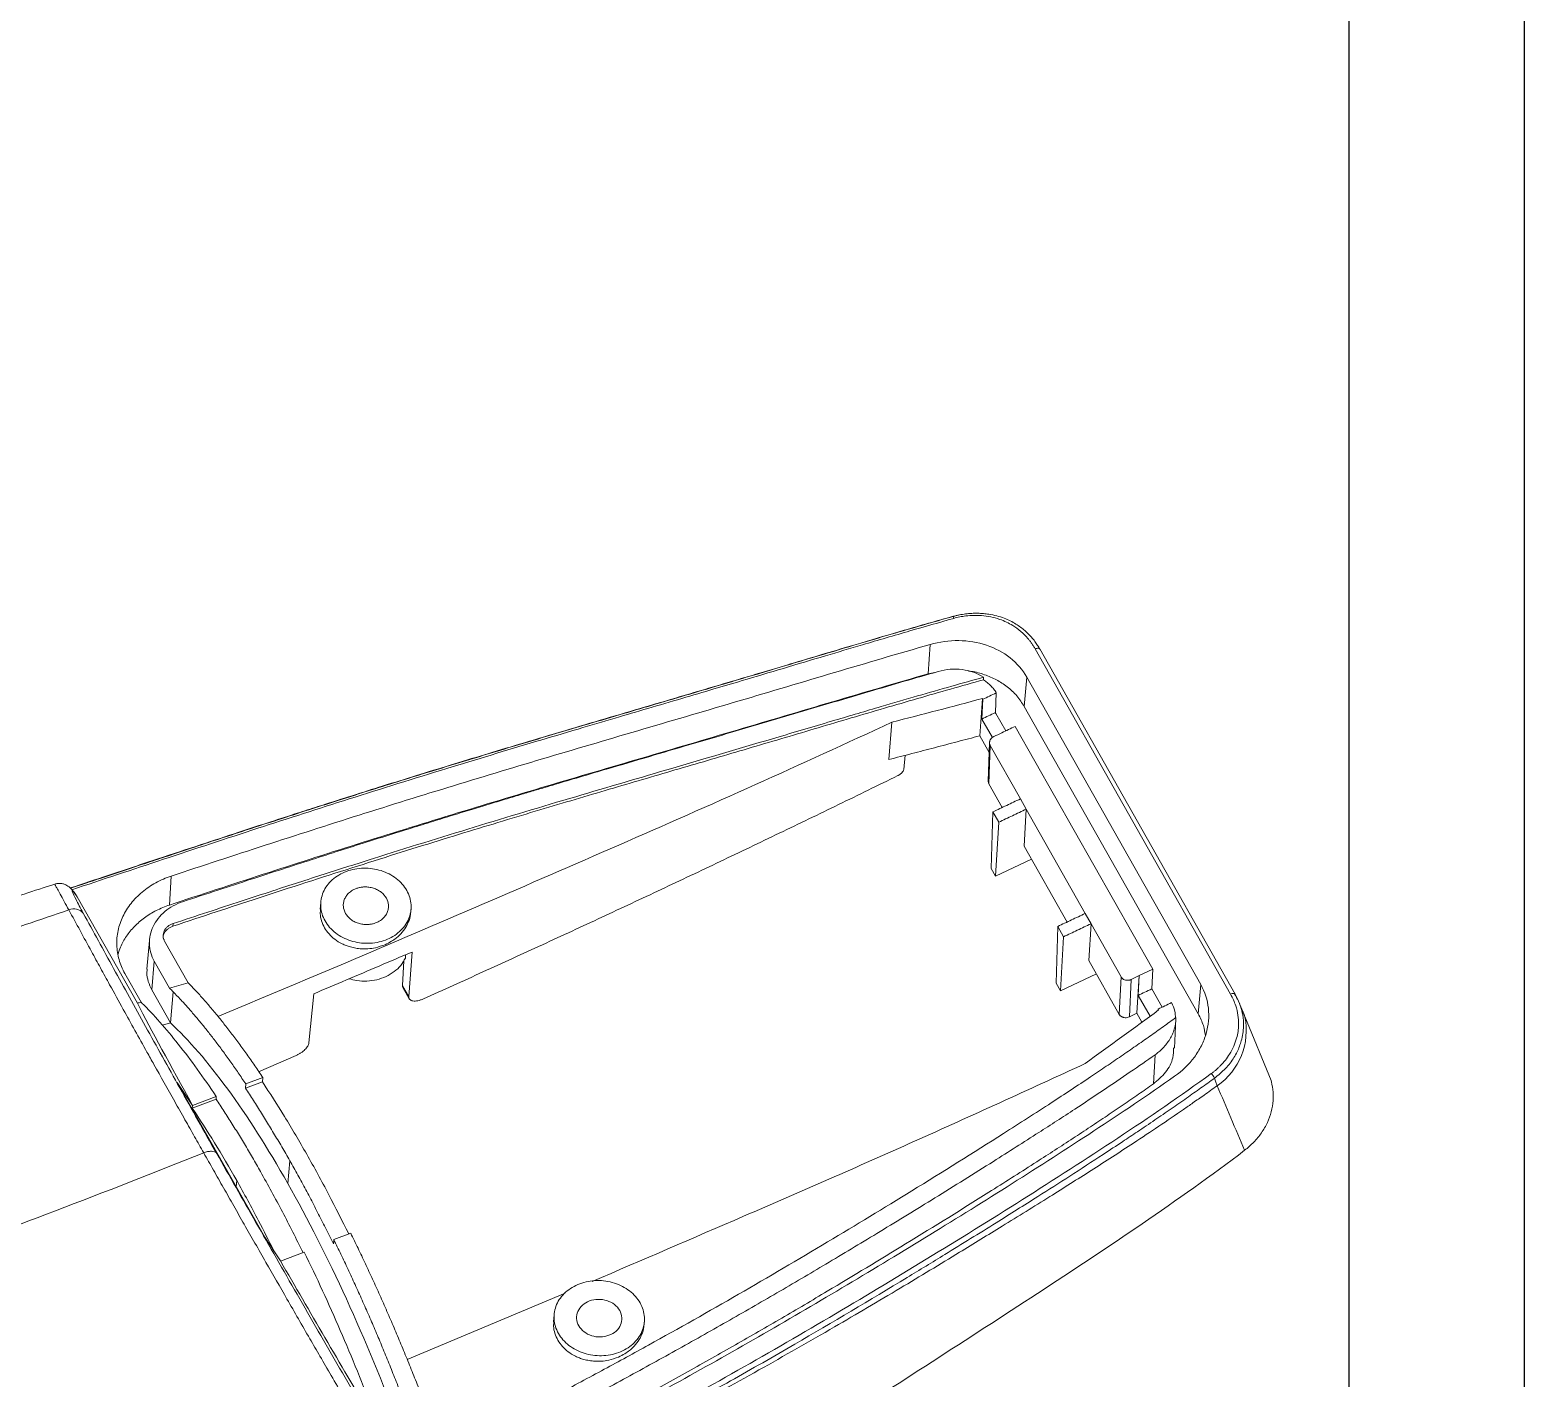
# Model space of a CAD drawing. Header units: inches. Extents: x 1474 to 3696, y 573 to 1061.
# Drawn here: x 2839.1 to 2938.2, y 727.4 to 816.8 of the extents above; entities that cross this region are included whole.
import ezdxf

# ---------------------------------------------------------------- set-up
doc = ezdxf.new("R2010")
doc.units = ezdxf.units.IN

msp = doc.modelspace()

# ---------------------------------------------------------------- linework, layer by layer
for p, q in [((2938.16, 1060.556), (2938.16, 572.957)), ((2926.551, 1048.946), (2926.551, 584.566))]:
    msp.add_line(p, q)
at = {"color": 7, "linetype": 'Continuous', "lineweight": 15}
for p, q in [((2898.676, 774.077), (2898.805, 776.022)), ((2918.705, 752.844), (2905.761, 775.727)), ((2919.006, 752.847), (2906.062, 775.73)), ((2899.101, 774.164), (2898.676, 774.077)), ((2902.334, 773.681), (2902.338, 773.853)), ((2905.04, 771.918), (2905.205, 773.857)), ((2905.205, 773.857), (2916.731, 753.48)), ((2902.088, 769.974), (2902.264, 772.444)), ((2902.296, 772.388), (2902.23, 771.081)), ((2902.264, 772.444), (2902.296, 772.388)), ((2903.185, 772.815), (2903.12, 771.508)), ((2903.156, 771.447), (2903.808, 770.295)), ((2916.567, 751.541), (2905.04, 771.918)), ((2896.269, 770.869), (2896.062, 768.398)), ((2902.23, 771.081), (2902.923, 769.856)), ((2904.441, 770.598), (2913.546, 754.502)), ((2902.712, 768.869), (2902.088, 769.974)), ((2902.736, 769.518), (2902.644, 766.972)), ((2897.047, 767.736), (2897.142, 768.68)), ((2902.692, 766.783), (2902.784, 769.321)), ((2902.784, 769.321), (2904.78, 765.792)), ((2903.576, 765.221), (2902.692, 766.783)), ((2904.78, 765.792), (2905.167, 765.108)), ((2902.854, 761.167), (2902.962, 764.929)), ((2903.349, 764.246), (2902.962, 764.929)), ((2905.024, 762.661), (2905.167, 765.108)), ((2905.167, 765.108), (2909.075, 758.199)), ((2903.349, 764.246), (2903.14, 760.661)), ((2907.871, 757.628), (2905.024, 762.661)), ((2903.14, 760.661), (2905.519, 761.787)), ((2848.516, 760.677), (2848.392, 758.755)), ((2902.854, 761.167), (2903.14, 760.661)), ((2842.229, 759.372), (2842.207, 759.403)), ((2842.271, 759.309), (2842.217, 759.387)), ((2842.271, 759.309), (2846.267, 752.244)), ((2858.418, 758.923), (2858.386, 758.472)), ((2864.391, 758.324), (2864.403, 758.497)), ((2848.629, 757.525), (2848.622, 757.355)), ((2909.075, 758.199), (2909.462, 757.516)), ((2909.462, 757.516), (2909.319, 755.069)), ((2909.462, 757.516), (2911.458, 753.986)), ((2907.149, 753.575), (2907.257, 757.337)), ((2907.257, 757.337), (2907.644, 756.653)), ((2907.644, 756.653), (2907.435, 753.069)), ((2847.068, 756.415), (2846.902, 754.507)), ((2849.636, 753.594), (2848.073, 756.357)), ((2864.467, 755.641), (2864.252, 752.689)), ((2847.226, 753.128), (2847.388, 755.037)), ((2848.406, 753.236), (2847.388, 755.037)), ((2863.833, 753.43), (2863.915, 755.064)), ((2864.042, 755.461), (2864.027, 755.241)), ((2909.319, 755.069), (2911.333, 751.509)), ((2846.514, 752.317), (2845.434, 754.226)), ((2907.149, 753.575), (2907.435, 753.069)), ((2907.435, 753.069), (2909.814, 754.194)), ((2911.333, 751.509), (2911.458, 753.986)), ((2912.126, 753.822), (2912.001, 751.344)), ((2912.655, 754.074), (2912.126, 753.822)), ((2912.655, 754.074), (2912.493, 751.578)), ((2912.655, 754.074), (2912.59, 752.767)), ((2913.546, 754.502), (2912.655, 754.074)), ((2913.546, 754.502), (2913.481, 753.194)), ((2848.461, 750.945), (2847.226, 753.128)), ((2848.461, 750.945), (2848.636, 753.009)), ((2857.634, 749.621), (2857.962, 752.875)), ((2864.252, 752.689), (2863.833, 753.43)), ((2863.865, 753.281), (2864.286, 752.536)), ((2912.59, 752.767), (2913.372, 751.385)), ((2913.481, 753.194), (2914.168, 751.981)), ((2916.731, 753.48), (2916.567, 751.541)), ((2919.01, 752.838), (2919.006, 752.847)), ((2912.001, 751.344), (2912.493, 751.578)), ((2912.493, 751.578), (2912.828, 750.987)), ((2913.904, 751.773), (2913.909, 751.857)), ((2913.941, 751.801), (2913.909, 751.857)), ((2847.936, 750.785), (2848.461, 750.945)), ((2914.983, 749.279), (2915.09, 751.212)), ((2915.082, 751.145), (2915.091, 751.307)), ((2921.393, 747.135), (2919.652, 751.367)), ((2854.303, 747.703), (2856.786, 748.785)), ((2913.709, 748.833), (2913.59, 746.894)), ((2849.924, 745.469), (2848.904, 746.998)), ((2848.904, 746.998), (2854.705, 736.743)), ((2854.556, 747.036), (2853.423, 746.613)), ((2853.423, 746.613), (2853.445, 746.9)), ((2853.445, 746.9), (2854.57, 747.321)), ((2854.57, 747.321), (2854.556, 747.036)), ((2851.485, 745.889), (2849.905, 745.299)), ((2849.92, 745.472), (2851.493, 746.06)), ((2851.493, 746.06), (2851.485, 745.889)), ((2849.905, 745.299), (2849.901, 745.235)), ((2849.905, 745.299), (2849.921, 745.468)), ((2856.234, 740.301), (2856.363, 741.812)), ((2854.705, 736.743), (2855.751, 735.167)), ((2859.279, 736.587), (2860.404, 737.008)), ((2857.326, 735.749), (2855.752, 735.161)), ((2859.279, 736.587), (2859.253, 736.307)), ((2874.607, 733.039), (2864.14, 728.625)), ((2873.88, 731.589), (2873.848, 731.138)), ((2879.853, 730.99), (2879.865, 731.164))]:
    msp.add_line(p, q, dxfattribs=at)
at = {"color": 8, "linetype": 'Continuous', "lineweight": 15}
for p, q in [((2919.366, 752.047), (2919.321, 752.155)), ((2852.822, 740.072), (2852.847, 740.499))]:
    msp.add_line(p, q, dxfattribs=at)
at = {"color": 7, "linetype": 'Continuous', "lineweight": 15, "flags": 128}
for points in [[(2900.322, 777.893), (2900.321, 777.896), (2900.321, 777.893), (2900.323, 777.881)], [(2919.321, 752.155), (2919.609, 751.508), (2919.656, 751.353)]]:
    msp.add_lwpolyline(points, dxfattribs=at)
at = {"color": 8, "linetype": 'Continuous', "lineweight": 15, "flags": 128}
for points in [[(2906.062, 775.73), (2906.051, 775.744), (2906.027, 775.762), (2905.995, 775.773), (2905.956, 775.777), (2905.912, 775.775), (2905.863, 775.765), (2905.812, 775.749), (2905.761, 775.727)], [(2919.006, 752.847), (2918.996, 752.861), (2918.972, 752.879), (2918.94, 752.89), (2918.901, 752.894), (2918.856, 752.892), (2918.807, 752.882), (2918.756, 752.866), (2918.705, 752.844)]]:
    msp.add_lwpolyline(points, dxfattribs=at)
at = {"color": 8, "linetype": 'Continuous', "lineweight": 15}
for centre, radius, start, end in [((2898.25, 777.17), 2.195, 15.42022, 19.24102), ((2915.286, 750.451), 4.462, 304.65348, 11.66723)]:
    msp.add_arc(centre, radius, start, end, dxfattribs=at)
at = {"color": 7, "linetype": 'Continuous', "lineweight": 15}
for centre, radius, start, end in [((2842.055, 757.684), 0.818, 39.81092, 113.76141), ((2916.572, 746.793), 1.168, 24.33319, 42.57806)]:
    msp.add_arc(centre, radius, start, end, dxfattribs=at)
for start_param, end_param in [(0.522814, 0.847969), (1.217361, 1.542515)]:
    msp.add_ellipse((2863.328, 724.55), major_axis=(-19.098, 32.314), ratio=0.031836, start_param=start_param, end_param=end_param, dxfattribs=at)
for points, knots in [([(2900.322, 777.893), (2899.242, 777.585), (2897.2, 777.003), (2894.326, 776.157), (2891.811, 775.409), (2889.655, 774.765), (2887.69, 774.179), (2885.804, 773.619), (2883.868, 773.046), (2880.799, 772.139), (2876.584, 770.9), (2871.512, 769.396), (2866.739, 767.95), (2862.402, 766.605), (2859.119, 765.564), (2856.734, 764.798), (2854.988, 764.233), (2852.868, 763.542), (2850.37, 762.721), (2847.495, 761.771), (2844.603, 760.812), (2842.672, 760.167), (2841.823, 759.884)], [0, 0, 0, 0, 0.054688, 0.103341, 0.145962, 0.182554, 0.213118, 0.246012, 0.278589, 0.311699, 0.402388, 0.493429, 0.570677, 0.646774, 0.716196, 0.73989, 0.769898, 0.806489, 0.84966, 0.899412, 0.955746, 1, 1, 1, 1]), ([(2900.323, 777.881), (2900.392, 777.9), (2900.528, 777.937), (2900.735, 777.982), (2900.941, 778.02), (2901.147, 778.05), (2901.352, 778.072), (2901.554, 778.087), (2901.753, 778.094), (2901.95, 778.094), (2902.143, 778.087), (2902.331, 778.074), (2902.515, 778.054), (2902.986, 777.988), (2903.674, 777.805), (2904.469, 777.414), (2905.064, 776.979), (2905.465, 776.578), (2905.733, 776.243), (2905.917, 775.977), (2906.019, 775.802), (2906.066, 775.721)], [0, 0, 0, 0, 0.0304102, 0.0606413, 0.090653, 0.1204056, 0.1498606, 0.1789811, 0.2077312, 0.2360772, 0.263987, 0.2914305, 0.3183798, 0.3448092, 0.5000746, 0.632789, 0.7479324, 0.8439616, 0.9023955, 0.9543049, 1, 1, 1, 1]), ([(2905.761, 775.727), (2905.725, 775.789), (2905.653, 775.913), (2905.535, 776.09), (2905.413, 776.259), (2905.189, 776.537), (2904.831, 776.899), (2904.214, 777.347), (2903.532, 777.667), (2902.823, 777.862), (2902.245, 777.944), (2901.688, 777.961), (2901.202, 777.925), (2900.76, 777.855), (2900.497, 777.788), (2900.366, 777.754)], [0, 0, 0, 0, 0.037635, 0.074404, 0.110368, 0.145592, 0.257953, 0.368706, 0.524764, 0.620551, 0.716024, 0.796338, 0.876709, 0.938367, 1, 1, 1, 1]), ([(2848.516, 760.677), (2852.649, 762.042), (2856.794, 763.397), (2863.042, 765.372), (2865.129, 766.022), (2869.314, 767.303), (2871.412, 767.934), (2877.713, 769.809), (2881.927, 771.038), (2888.248, 772.909), (2890.355, 773.537), (2894.574, 774.79), (2896.686, 775.414), (2898.805, 776.022)], [0, 0, 0, 0, 0.25, 0.25, 0.375, 0.375, 0.5, 0.5, 0.75, 0.75, 0.875, 0.875, 1, 1, 1, 1]), ([(2898.805, 776.022), (2899.426, 776.2), (2900.055, 776.286), (2901.332, 776.272), (2901.946, 776.171), (2903.114, 775.782), (2903.638, 775.503), (2904.558, 774.775), (2904.927, 774.348), (2905.205, 773.857)], [0, 0, 0, 0, 0.25, 0.25, 0.5, 0.5, 0.75, 0.75, 1, 1, 1, 1]), ([(2899.341, 774.234), (2899.856, 774.381), (2900.4, 774.424), (2901.435, 774.294), (2901.926, 774.12), (2902.338, 773.853)], [0, 0, 0, 0, 0.5, 0.5, 1, 1, 1, 1]), ([(2848.392, 758.755), (2852.524, 760.119), (2856.668, 761.473), (2862.915, 763.447), (2865.002, 764.096), (2869.187, 765.376), (2871.284, 766.007), (2877.585, 767.88), (2881.798, 769.107), (2888.119, 770.974), (2890.226, 771.601), (2894.445, 772.85), (2896.557, 773.471), (2898.676, 774.077)], [0, 0, 0, 0, 0.25, 0.25, 0.375, 0.375, 0.5, 0.5, 0.75, 0.75, 0.875, 0.875, 1, 1, 1, 1]), ([(2848.622, 757.355), (2850.563, 757.997), (2854.662, 759.347), (2860.557, 761.251), (2866.279, 763.045), (2871.493, 764.632), (2876.187, 766.029), (2880.565, 767.315), (2884.831, 768.567), (2889.182, 769.85), (2893.573, 771.155), (2897.971, 772.449), (2900.883, 773.279), (2902.334, 773.681)], [0.0113909, 0.0113909, 0.0113909, 0.0113909, 0.0883735, 0.1788345, 0.2692955, 0.3597565, 0.4502175, 0.5406785, 0.6311395, 0.7216005, 0.8120615, 0.9025224, 0.9929834, 0.9929834, 0.9929834, 0.9929834]), ([(2848.629, 757.525), (2849.398, 757.78), (2850.903, 758.277), (2853.111, 759.002), (2855.679, 759.842), (2858.598, 760.786), (2863.039, 762.203), (2868.589, 763.927), (2875.206, 765.912), (2881.946, 767.89), (2887.676, 769.573), (2892.279, 770.939), (2895.335, 771.844), (2897.914, 772.597), (2900.175, 773.249), (2901.634, 773.656), (2902.338, 773.853)], [0, 0, 0, 0, 0.043617, 0.085284, 0.125002, 0.188806, 0.250003, 0.375003, 0.500003, 0.619321, 0.750004, 0.818336, 0.875005, 0.919537, 0.961201, 1, 1, 1, 1]), ([(2849.267, 758.971), (2850.043, 759.227), (2851.552, 759.725), (2853.756, 760.447), (2855.839, 761.126), (2857.805, 761.761), (2859.658, 762.355), (2861.399, 762.908), (2863.033, 763.423), (2864.561, 763.901), (2865.987, 764.343), (2867.314, 764.752), (2868.547, 765.128), (2869.688, 765.475), (2870.742, 765.794), (2871.711, 766.085), (2872.596, 766.351), (2873.401, 766.591), (2874.979, 767.061), (2877.241, 767.73), (2880.131, 768.579), (2882.768, 769.353), (2885.254, 770.085), (2887.667, 770.798), (2890.053, 771.505), (2892.421, 772.209), (2894.761, 772.902), (2897.064, 773.578), (2898.587, 774.017), (2899.341, 774.234)], [0, 0, 0, 0, 0.047131, 0.091658, 0.133693, 0.173322, 0.210605, 0.245604, 0.278386, 0.309015, 0.337562, 0.364101, 0.388718, 0.411498, 0.432517, 0.45184, 0.469492, 0.485505, 0.499921, 0.563847, 0.62058, 0.672319, 0.721052, 0.76872, 0.816112, 0.863183, 0.909674, 0.955313, 1, 1, 1, 1]), ([(2905.04, 771.918), (2904.884, 772.159), (2904.571, 772.641), (2903.933, 773.23), (2903.208, 773.7), (2902.409, 774.035), (2901.776, 774.221), (2901.408, 774.253), (2901.342, 774.259)], [0, 0, 0, 0, 0.199601, 0.399209, 0.584954, 0.770712, 0.958618, 1, 1, 1, 1]), ([(2903.185, 772.815), (2903.158, 772.857), (2903.105, 772.942), (2903.015, 773.062), (2902.918, 773.179), (2902.779, 773.328), (2902.59, 773.502), (2902.419, 773.621), (2902.334, 773.681)], [0, 0, 0, 0, 0.125242, 0.250214, 0.37525, 0.500684, 0.75101, 1, 1, 1, 1]), ([(2851.604, 751.362), (2854.412, 752.539), (2860.245, 754.984), (2869.099, 758.779), (2878.165, 762.72), (2887.229, 766.708), (2893.255, 769.482), (2896.269, 770.869)], [0, 0, 0, 0, 0.1882942, 0.3911792, 0.5940735, 0.7970002, 1, 1, 1, 1]), ([(2896.062, 768.398), (2896.571, 768.528), (2897.583, 768.788), (2899.096, 769.182), (2900.596, 769.576), (2901.592, 769.841), (2902.088, 769.974)], [0, 0, 0, 0, 0.252835, 0.503772, 0.752823, 1, 1, 1, 1]), ([(2902.784, 769.321), (2902.776, 769.337), (2902.759, 769.37), (2902.743, 769.423), (2902.735, 769.478), (2902.735, 769.537), (2902.745, 769.596), (2902.766, 769.663), (2902.81, 769.745), (2902.891, 769.841), (2902.975, 769.89), (2903.022, 769.917)], [0, 0, 0, 0, 0.078899, 0.159607, 0.242154, 0.326568, 0.412873, 0.501094, 0.626951, 0.793299, 1, 1, 1, 1]), ([(2896.662, 767.335), (2896.678, 767.344), (2896.712, 767.361), (2896.761, 767.391), (2896.815, 767.427), (2896.873, 767.472), (2896.948, 767.543), (2897.023, 767.637), (2897.039, 767.703), (2897.047, 767.736)], [0, 0, 0, 0, 0.083726, 0.166877, 0.250546, 0.375754, 0.500924, 0.749705, 1, 1, 1, 1]), ([(2865.223, 752.536), (2865.88, 752.833), (2867.194, 753.425), (2869.165, 754.32), (2871.135, 755.219), (2873.104, 756.123), (2875.072, 757.032), (2877.041, 757.946), (2879.008, 758.864), (2881.624, 760.092), (2884.89, 761.637), (2888.809, 763.513), (2892.735, 765.411), (2895.352, 766.693), (2896.662, 767.335)], [0, 0, 0, 0, 0.062479, 0.124962, 0.187449, 0.249943, 0.312445, 0.374955, 0.437475, 0.500002, 0.624436, 0.749273, 0.874478, 1, 1, 1, 1]), ([(2902.647, 766.981), (2902.646, 766.967), (2902.64, 766.898), (2902.669, 766.835), (2902.692, 766.783)], [0, 0, 0, 0, 0.1962467, 1, 1, 1, 1]), ([(2902.962, 764.929), (2903.265, 765.073), (2903.872, 765.359), (2904.477, 765.647), (2904.78, 765.792)], [0, 0, 0, 0, 0.499749, 1, 1, 1, 1]), ([(2905.167, 765.108), (2904.864, 764.964), (2904.258, 764.676), (2903.652, 764.389), (2903.349, 764.246)], [0, 0, 0, 0, 0.500251, 1, 1, 1, 1]), ([(2845.434, 754.226), (2845.268, 754.519), (2845.141, 754.822), (2845.008, 755.291), (2844.973, 755.449), (2844.922, 755.771), (2844.906, 755.934), (2844.89, 756.42), (2844.919, 756.742), (2845.022, 757.222), (2845.066, 757.382), (2845.174, 757.696), (2845.237, 757.849), (2845.452, 758.3), (2845.633, 758.589), (2846.065, 759.136), (2846.31, 759.387), (2846.858, 759.845), (2847.164, 760.053), (2847.812, 760.408), (2848.154, 760.557), (2848.516, 760.677)], [0, 0, 0, 0, 0.125, 0.125, 0.1875, 0.1875, 0.25, 0.25, 0.375, 0.375, 0.4375, 0.4375, 0.5, 0.5, 0.625, 0.625, 0.75, 0.75, 0.875, 0.875, 1, 1, 1, 1]), ([(2862.699, 756.431), (2862.345, 756.298), (2861.957, 756.225), (2861.174, 756.209), (2860.778, 756.266), (2860.038, 756.5), (2859.695, 756.678), (2859.112, 757.127), (2858.873, 757.399), (2858.535, 757.996), (2858.437, 758.32), (2858.397, 758.972), (2858.455, 759.3), (2858.717, 759.909), (2858.922, 760.19), (2859.447, 760.662), (2859.768, 760.854), (2860.122, 760.986)], [0, 0, 0, 0, 0.125, 0.125, 0.25, 0.25, 0.375, 0.375, 0.5, 0.5, 0.625, 0.625, 0.75, 0.75, 0.875, 0.875, 1, 1, 1, 1]), ([(2860.122, 760.986), (2860.477, 761.119), (2860.864, 761.192), (2861.648, 761.208), (2862.044, 761.151), (2862.783, 760.917), (2863.127, 760.739), (2863.71, 760.289), (2863.949, 760.018), (2864.286, 759.421), (2864.384, 759.097), (2864.425, 758.445), (2864.367, 758.117), (2864.104, 757.508), (2863.9, 757.227), (2863.374, 756.755), (2863.054, 756.563), (2862.699, 756.431)], [0, 0, 0, 0, 0.125, 0.125, 0.25, 0.25, 0.375, 0.375, 0.5, 0.5, 0.625, 0.625, 0.75, 0.75, 0.875, 0.875, 1, 1, 1, 1]), ([(2840.786, 760.141), (2840.11, 759.921), (2838.204, 759.302), (2835.225, 758.337), (2831.992, 757.298), (2829.2, 756.409), (2826.857, 755.668), (2824.954, 755.068), (2823.399, 754.579), (2821.906, 754.11), (2820.163, 753.561), (2817.96, 752.864), (2815.275, 752.006), (2812.323, 751.054), (2809.149, 750.024), (2805.798, 748.93), (2802.13, 747.724), (2798.15, 746.406), (2793.862, 744.98), (2789.267, 743.449), (2784.623, 741.902), (2781.557, 740.863), (2780.095, 740.367)], [0, 0, 0, 0, 0.032527, 0.091649, 0.143767, 0.188897, 0.227051, 0.257676, 0.281599, 0.302801, 0.330497, 0.366884, 0.410791, 0.462192, 0.511908, 0.567081, 0.627712, 0.693783, 0.765278, 0.842215, 0.924732, 1, 1, 1, 1]), ([(2842.207, 759.403), (2842.144, 759.491), (2842.004, 759.689), (2841.841, 759.874), (2841.688, 760.008), (2841.562, 760.084), (2841.434, 760.135), (2841.331, 760.164), (2841.219, 760.183), (2841.104, 760.191), (2840.99, 760.186), (2840.88, 760.172), (2840.817, 760.148), (2840.786, 760.137)], [0, 0, 0, 0, 0.200302, 0.447881, 0.610977, 0.733658, 0.785249, 0.827326, 0.863552, 0.897453, 0.931498, 0.966684, 1, 1, 1, 1]), ([(2842.684, 758.208), (2842.487, 758.569), (2842.324, 758.874), (2842.084, 759.347), (2842.005, 759.515), (2841.936, 759.703), (2841.945, 759.723), (2842.048, 759.62), (2842.141, 759.497), (2842.271, 759.309)], [0, 0, 0, 0, 0.25, 0.25, 0.5, 0.5, 0.75, 0.75, 1, 1, 1, 1]), ([(2862.055, 757.57), (2862.02, 757.557), (2861.952, 757.533), (2861.844, 757.505), (2861.736, 757.484), (2861.624, 757.47), (2861.448, 757.458), (2861.205, 757.47), (2860.906, 757.538), (2860.628, 757.653), (2860.314, 757.857), (2860.025, 758.191), (2859.902, 758.586), (2859.915, 758.913), (2859.989, 759.159), (2860.12, 759.388), (2860.282, 759.562), (2860.447, 759.688), (2860.599, 759.779), (2860.711, 759.824), (2860.767, 759.847)], [0, 0, 0, 0, 0.024206, 0.048197, 0.07211, 0.096082, 0.120251, 0.185247, 0.250356, 0.315352, 0.380462, 0.500024, 0.619586, 0.684582, 0.749692, 0.814687, 0.879797, 0.919896, 0.95975, 1, 1, 1, 1]), ([(2860.767, 759.847), (2860.801, 759.86), (2860.87, 759.884), (2860.977, 759.912), (2861.086, 759.933), (2861.197, 759.947), (2861.373, 759.959), (2861.617, 759.947), (2861.915, 759.879), (2862.194, 759.764), (2862.507, 759.559), (2862.797, 759.226), (2862.919, 758.831), (2862.906, 758.504), (2862.833, 758.258), (2862.702, 758.029), (2862.539, 757.855), (2862.374, 757.729), (2862.222, 757.638), (2862.111, 757.593), (2862.055, 757.57)], [0, 0, 0, 0, 0.0242064, 0.0481974, 0.0721099, 0.096082, 0.120251, 0.1852467, 0.2503563, 0.315352, 0.3804617, 0.500024, 0.6195864, 0.684582, 0.7496917, 0.8146874, 0.8797971, 0.9198961, 0.9597502, 1, 1, 1, 1]), ([(2848.392, 758.755), (2848.095, 758.643), (2847.503, 758.417), (2846.725, 757.929), (2846.057, 757.351), (2845.524, 756.695), (2845.158, 756.069), (2845.035, 755.654), (2844.987, 755.494)], [0, 0, 0, 0, 0.182066, 0.364125, 0.539716, 0.715303, 0.890824, 1, 1, 1, 1]), ([(2847.388, 755.037), (2847.188, 755.391), (2847.076, 755.782), (2847.05, 756.572), (2847.136, 756.97), (2847.488, 757.707), (2847.757, 758.046), (2848.426, 758.605), (2848.827, 758.826), (2849.267, 758.971)], [0, 0, 0, 0, 0.25, 0.25, 0.5, 0.5, 0.75, 0.75, 1, 1, 1, 1]), ([(2862.678, 756.127), (2862.47, 756.052), (2862.103, 755.919), (2861.571, 755.85), (2861.131, 755.847), (2860.741, 755.889), (2860.397, 755.966), (2860.094, 756.066), (2859.739, 756.221), (2859.189, 756.559), (2858.612, 757.221), (2858.359, 757.963), (2858.394, 758.389), (2858.402, 758.491)], [0, 0, 0, 0, 0.107672, 0.190118, 0.257007, 0.320247, 0.379839, 0.429381, 0.478323, 0.574298, 0.758335, 0.94249, 1, 1, 1, 1]), ([(2802.073, 745.481), (2802.435, 745.598), (2803.421, 745.918), (2805.298, 746.522), (2807.787, 747.318), (2810.568, 748.201), (2813.407, 749.1), (2816.218, 749.992), (2818.916, 750.852), (2821.751, 751.76), (2824.35, 752.602), (2826.844, 753.418), (2828.994, 754.129), (2831.1, 754.83), (2833.453, 755.62), (2836.014, 756.486), (2838.862, 757.456), (2840.77, 758.107), (2841.726, 758.433)], [0, 0, 0, 0, 0.027753, 0.0755847, 0.1435219, 0.217581, 0.2871693, 0.3589761, 0.4307349, 0.4915578, 0.5738322, 0.6277504, 0.6803525, 0.7363469, 0.7865989, 0.8575047, 0.9286133, 1, 1, 1, 1]), ([(2841.726, 758.433), (2841.973, 757.978), (2842.468, 757.066), (2843.166, 755.783), (2843.82, 754.585), (2844.516, 753.31), (2845.527, 751.478), (2846.511, 749.707), (2847.653, 747.666), (2848.49, 746.176), (2849.401, 744.56), (2850.043, 743.424), (2850.462, 742.683), (2850.662, 742.328)], [0, 0, 0, 0, 0.093235, 0.186641, 0.259568, 0.332562, 0.43756, 0.613307, 0.662809, 0.807457, 0.876715, 0.940899, 1, 1, 1, 1]), ([(2851.523, 742.294), (2850.681, 743.781), (2849.867, 745.228), (2848.297, 748.032), (2847.54, 749.391), (2846.08, 752.023), (2845.377, 753.298), (2844.01, 755.785), (2843.345, 757), (2842.684, 758.208)], [0, 0, 0, 0, 0.25, 0.25, 0.5, 0.5, 0.75, 0.75, 1, 1, 1, 1]), ([(2848.073, 756.357), (2848.059, 756.384), (2848.031, 756.437), (2848.002, 756.521), (2847.983, 756.607), (2847.972, 756.724), (2847.984, 756.871), (2848.043, 757.042), (2848.14, 757.2), (2848.275, 757.337), (2848.438, 757.451), (2848.565, 757.501), (2848.629, 757.525)], [0, 0, 0, 0, 0.062845, 0.124914, 0.186883, 0.249431, 0.374502, 0.499372, 0.624451, 0.749416, 0.874751, 1, 1, 1, 1]), ([(2864.377, 758.324), (2864.376, 758.258), (2864.372, 758.016), (2864.241, 757.624), (2863.992, 757.154), (2863.701, 756.81), (2863.395, 756.543), (2863.089, 756.324), (2862.826, 756.198), (2862.678, 756.127)], [0, 0, 0, 0, 0.072867, 0.265117, 0.438392, 0.632486, 0.720664, 0.843183, 1, 1, 1, 1]), ([(2907.257, 757.337), (2907.56, 757.48), (2908.166, 757.766), (2908.772, 758.055), (2909.075, 758.199)], [0, 0, 0, 0, 0.499749, 1, 1, 1, 1]), ([(2909.462, 757.516), (2909.159, 757.371), (2908.553, 757.083), (2907.947, 756.796), (2907.644, 756.653)], [0, 0, 0, 0, 0.500251, 1, 1, 1, 1]), ([(2848.622, 757.355), (2848.558, 757.33), (2848.432, 757.281), (2848.269, 757.167), (2848.134, 757.031), (2848.038, 756.873), (2847.979, 756.715), (2847.975, 756.61), (2847.973, 756.564)], [0, 0, 0, 0, 0.172548, 0.344903, 0.518121, 0.690909, 0.864122, 1, 1, 1, 1]), ([(2857.962, 752.875), (2858.679, 753.178), (2860.119, 753.788), (2862.287, 754.71), (2863.738, 755.33), (2864.467, 755.641)], [0, 0, 0, 0, 0.33075, 0.664083, 1, 1, 1, 1]), ([(2860.297, 753.868), (2860.466, 753.821), (2860.85, 753.716), (2861.481, 753.696), (2862.142, 753.787), (2862.76, 754.001), (2863.299, 754.326), (2863.744, 754.74), (2863.933, 755.074), (2864.027, 755.241)], [0, 0, 0, 0, 0.116286, 0.263571, 0.410857, 0.558143, 0.705429, 0.852714, 1, 1, 1, 1]), ([(2847.226, 753.128), (2847.139, 753.312), (2846.965, 753.68), (2846.878, 754.156), (2846.91, 754.43), (2846.919, 754.506)], [0, 0, 0, 0, 0.419883, 0.839562, 1, 1, 1, 1]), ([(2854.57, 747.321), (2854.482, 747.453), (2854.306, 747.717), (2854.042, 748.105), (2853.778, 748.487), (2853.515, 748.862), (2853.251, 749.231), (2852.988, 749.592), (2852.726, 749.947), (2852.464, 750.294), (2852.202, 750.634), (2851.941, 750.966), (2851.681, 751.291), (2851.421, 751.608), (2851.163, 751.917), (2850.905, 752.218), (2850.649, 752.51), (2850.394, 752.795), (2850.14, 753.07), (2849.887, 753.338), (2849.72, 753.509), (2849.636, 753.594)], [0, 0, 0, 0, 0.0516714, 0.1034495, 0.1553343, 0.2073257, 0.2594238, 0.3116287, 0.3639402, 0.4163583, 0.4688832, 0.5215148, 0.574253, 0.627098, 0.6800496, 0.7331079, 0.786273, 0.8395447, 0.8929231, 0.9464082, 1, 1, 1, 1]), ([(2912.126, 753.822), (2912.104, 753.812), (2912.06, 753.794), (2911.994, 753.777), (2911.933, 753.767), (2911.876, 753.765), (2911.827, 753.767), (2911.783, 753.772), (2911.713, 753.786), (2911.621, 753.822), (2911.522, 753.893), (2911.479, 753.956), (2911.458, 753.986)], [0, 0, 0, 0, 0.0938464, 0.1802263, 0.259138, 0.3305801, 0.3945519, 0.4510539, 0.5000876, 0.6741443, 0.8407126, 1, 1, 1, 1]), ([(2853.445, 746.9), (2853.363, 747.023), (2853.199, 747.268), (2852.953, 747.629), (2852.707, 747.984), (2852.462, 748.334), (2852.216, 748.678), (2851.97, 749.016), (2851.725, 749.347), (2851.48, 749.673), (2851.236, 749.992), (2850.915, 750.404), (2850.517, 750.899), (2850.044, 751.467), (2849.572, 752.009), (2849.101, 752.527), (2848.791, 752.848), (2848.636, 753.009)], [0, 0, 0, 0, 0.049589, 0.099278, 0.149065, 0.198945, 0.248916, 0.298974, 0.349115, 0.399338, 0.449636, 0.500008, 0.598459, 0.697741, 0.797797, 0.898571, 1, 1, 1, 1]), ([(2863.869, 753.28), (2863.866, 753.284), (2863.832, 753.322), (2863.832, 753.379), (2863.833, 753.43)], [0, 0, 0, 0, 0.105093, 1, 1, 1, 1]), ([(2864.252, 752.689), (2864.252, 752.67), (2864.251, 752.633), (2864.263, 752.582), (2864.283, 752.537), (2864.324, 752.483), (2864.399, 752.431), (2864.522, 752.396), (2864.673, 752.388), (2864.846, 752.41), (2865.032, 752.457), (2865.159, 752.51), (2865.223, 752.536)], [0, 0, 0, 0, 0.063085, 0.12534, 0.187472, 0.25019, 0.375273, 0.500194, 0.625075, 0.750196, 0.874978, 1, 1, 1, 1]), ([(2916.731, 753.48), (2917.009, 752.989), (2917.178, 752.466), (2917.3, 751.353), (2917.25, 750.793), (2917.009, 749.961), (2916.903, 749.692), (2916.643, 749.171), (2916.487, 748.917), (2915.948, 748.189), (2915.511, 747.765), (2914.995, 747.402)], [0, 0, 0, 0, 0.25, 0.25, 0.5, 0.5, 0.625, 0.625, 0.75, 0.75, 1, 1, 1, 1]), ([(2917.432, 747.584), (2917.485, 747.623), (2917.592, 747.702), (2917.744, 747.827), (2917.89, 747.958), (2918.106, 748.167), (2918.372, 748.467), (2918.674, 748.9), (2918.931, 749.387), (2919.161, 750.038), (2919.264, 750.741), (2919.217, 751.467), (2919.082, 752.013), (2918.904, 752.472), (2918.772, 752.718), (2918.705, 752.844)], [0, 0, 0, 0, 0.030848, 0.061643, 0.092448, 0.123321, 0.203684, 0.284007, 0.379469, 0.475267, 0.631325, 0.742056, 0.854439, 0.925595, 1, 1, 1, 1]), ([(2919.345, 752.08), (2919.309, 752.184), (2919.215, 752.462), (2919.064, 752.719), (2918.97, 752.88)], [0, 0, 0, 0, 0.3714349, 1, 1, 1, 1]), ([(2919.01, 752.838), (2919.074, 752.722), (2919.206, 752.479), (2919.302, 752.218), (2919.352, 752.082)], [0, 0, 0, 0, 0.477007, 1, 1, 1, 1]), ([(2851.493, 746.06), (2851.069, 746.696), (2850.647, 747.304), (2849.808, 748.462), (2849.391, 749.013), (2848.155, 750.57), (2847.352, 751.48), (2846.57, 752.26)], [0, 0, 0, 0, 0.25, 0.25, 0.5, 0.5, 1, 1, 1, 1]), ([(2915.068, 751.254), (2915.056, 751.415), (2915.03, 751.774), (2914.881, 752.102), (2914.799, 752.284)], [0, 0, 0, 0, 0.448165, 1, 1, 1, 1]), ([(2916.567, 751.541), (2916.696, 751.286), (2916.925, 750.832), (2917.004, 750.333), (2917.039, 750.115)], [0, 0, 0, 0, 0.5626467, 1, 1, 1, 1]), ([(2919.658, 751.347), (2919.596, 751.5), (2919.52, 751.687), (2919.404, 751.939), (2919.382, 751.985)], [0, 0, 0, 0, 0.8172, 1, 1, 1, 1]), ([(2856.234, 740.301), (2854.906, 742.649), (2853.562, 744.76), (2850.938, 748.352), (2849.659, 749.834), (2848.461, 750.945)], [0, 0, 0, 0, 0.5, 0.5, 1, 1, 1, 1]), ([(2915.091, 751.307), (2914.808, 751.101), (2914.23, 750.682), (2913.342, 750.05), (2912.418, 749.402), (2911.457, 748.737), (2910.459, 748.057), (2908.917, 747.019), (2906.653, 745.529), (2902.709, 742.996), (2897.774, 739.91), (2891.923, 736.36), (2886.117, 732.941), (2881.172, 730.147), (2877.168, 727.959), (2874.186, 726.363), (2871.136, 724.76), (2869.108, 723.716), (2868.059, 723.177)], [0, 0, 0, 0, 0.019042, 0.038799, 0.059273, 0.080463, 0.10237, 0.124996, 0.181664, 0.249996, 0.380679, 0.499997, 0.624997, 0.749997, 0.811193, 0.874998, 0.935305, 1, 1, 1, 1]), ([(2911.333, 751.509), (2911.342, 751.494), (2911.362, 751.462), (2911.4, 751.42), (2911.445, 751.382), (2911.496, 751.349), (2911.555, 751.322), (2911.627, 751.299), (2911.724, 751.285), (2911.857, 751.29), (2911.95, 751.325), (2912.001, 751.344)], [0, 0, 0, 0, 0.078876, 0.159512, 0.241934, 0.326169, 0.412242, 0.500176, 0.626448, 0.793102, 1, 1, 1, 1]), ([(2913.709, 748.833), (2913.751, 748.864), (2913.836, 748.925), (2913.957, 749.022), (2914.073, 749.124), (2914.184, 749.23), (2914.342, 749.396), (2914.534, 749.63), (2914.734, 749.942), (2914.893, 750.271), (2914.995, 750.574), (2915.054, 750.843), (2915.086, 751.075), (2915.089, 751.23), (2915.091, 751.307)], [0, 0, 0, 0, 0.050219, 0.100297, 0.150342, 0.200462, 0.250764, 0.375375, 0.500624, 0.6256, 0.750098, 0.833897, 0.917023, 1, 1, 1, 1]), ([(2856.786, 748.785), (2856.813, 748.797), (2856.868, 748.822), (2856.948, 748.864), (2857.026, 748.909), (2857.128, 748.973), (2857.248, 749.061), (2857.374, 749.173), (2857.48, 749.289), (2857.56, 749.405), (2857.616, 749.518), (2857.628, 749.587), (2857.634, 749.621)], [0, 0, 0, 0, 0.0628308, 0.1250913, 0.187302, 0.2499848, 0.375073, 0.4997388, 0.6248857, 0.7495123, 0.8747553, 1, 1, 1, 1]), ([(2869.776, 722.716), (2870.381, 723.029), (2871.588, 723.652), (2873.387, 724.596), (2875.17, 725.54), (2876.937, 726.487), (2878.687, 727.436), (2880.421, 728.386), (2882.138, 729.338), (2883.839, 730.292), (2885.524, 731.247), (2887.192, 732.203), (2888.843, 733.161), (2890.479, 734.119), (2892.694, 735.433), (2895.574, 737.166), (2899.205, 739.39), (2902.709, 741.579), (2905.8, 743.545), (2908.231, 745.12), (2910.25, 746.459), (2912.025, 747.66), (2913.16, 748.451), (2913.709, 748.833)], [0, 0, 0, 0, 0.040066, 0.079861, 0.119386, 0.158642, 0.197629, 0.236347, 0.274798, 0.312982, 0.350899, 0.388551, 0.425937, 0.463059, 0.499918, 0.577263, 0.660605, 0.749949, 0.819518, 0.874971, 0.91931, 0.960986, 1, 1, 1, 1]), ([(2914.936, 749.281), (2914.93, 749.064), (2914.916, 748.505), (2914.455, 747.633), (2913.879, 747.14), (2913.59, 746.894)], [0, 0, 0, 0, 0.240199, 0.619376, 1, 1, 1, 1]), ([(2917.432, 747.584), (2915.395, 746.111), (2913.322, 744.691), (2909.138, 741.92), (2907.028, 740.567), (2902.797, 737.895), (2900.674, 736.578), (2896.414, 733.977), (2894.276, 732.693), (2889.979, 730.16), (2887.819, 728.912), (2883.473, 726.461), (2881.288, 725.257), (2876.894, 722.892), (2874.686, 721.731), (2870.255, 719.44), (2868.033, 718.311), (2865.804, 717.197)], [0, 0, 0, 0, 0.125, 0.125, 0.25, 0.25, 0.375, 0.375, 0.5, 0.5, 0.625, 0.625, 0.75, 0.75, 0.875, 0.875, 1, 1, 1, 1]), ([(2909.068, 748.242), (2905.3, 746.515), (2897.765, 743.061), (2886.867, 738.3), (2879.744, 735.242), (2876.401, 733.806)], [0, 0, 0, 0, 0.346752, 0.693375, 1, 1, 1, 1]), ([(2917.823, 746.78), (2917.533, 746.573), (2916.996, 746.19), (2916.252, 745.668), (2915.254, 744.976), (2913.946, 744.086), (2911.908, 742.732), (2909.499, 741.174), (2906.598, 739.343), (2903.691, 737.536), (2900.391, 735.512), (2896.688, 733.277), (2892.261, 730.666), (2887.427, 727.906), (2882.504, 725.21), (2877.863, 722.764), (2872.987, 720.272), (2868.917, 718.244), (2865.118, 716.394), (2861.429, 714.629), (2856.411, 712.319), (2851.425, 710.182), (2847.433, 708.571), (2843.623, 707.081), (2839.892, 705.673), (2836.103, 704.287), (2831.878, 702.777), (2827.124, 701.137), (2822.222, 699.525), (2818.906, 698.471), (2816.113, 697.602), (2813.456, 696.797), (2810.881, 696.044), (2808.631, 695.412), (2806.638, 694.87), (2805.307, 694.527), (2804.642, 694.356)], [0, 0, 0, 0, 0.008366, 0.015501, 0.021366, 0.036902, 0.052698, 0.078943, 0.104475, 0.133635, 0.1598, 0.196037, 0.236034, 0.281591, 0.328015, 0.369161, 0.406074, 0.457989, 0.477145, 0.506547, 0.555345, 0.60899, 0.636835, 0.659198, 0.707856, 0.733237, 0.756781, 0.816459, 0.85504, 0.881948, 0.900996, 0.926155, 0.949527, 0.966381, 0.983206, 1, 1, 1, 1]), ([(2856.363, 741.812), (2856.274, 741.968), (2856.097, 742.28), (2855.83, 742.741), (2855.563, 743.197), (2855.296, 743.646), (2855.029, 744.089), (2854.761, 744.527), (2854.493, 744.957), (2854.226, 745.382), (2853.958, 745.799), (2853.69, 746.211), (2853.512, 746.479), (2853.423, 746.613)], [0, 0, 0, 0, 0.090612, 0.181293, 0.272041, 0.362851, 0.453721, 0.544648, 0.635627, 0.726655, 0.817729, 0.908845, 1, 1, 1, 1]), ([(2860.27, 736.958), (2859.832, 737.834), (2858.916, 739.663), (2857.492, 742.259), (2856.021, 744.777), (2855.044, 746.283), (2854.556, 747.036)], [0, 0, 0, 0, 0.2345808, 0.4897205, 0.7448602, 1, 1, 1, 1]), ([(2917.636, 747.275), (2917.34, 747.062), (2916.728, 746.621), (2915.774, 745.948), (2914.756, 745.239), (2913.671, 744.496), (2912.601, 743.773), (2911.459, 743.011), (2909.963, 742.025), (2908.086, 740.809), (2905.723, 739.3), (2902.968, 737.565), (2900.08, 735.776), (2895.645, 733.071), (2890.92, 730.26), (2885.675, 727.258), (2881.816, 725.114), (2877.8, 722.941), (2874.011, 720.946), (2870.425, 719.097), (2867.725, 717.725), (2866.123, 716.923), (2865.423, 716.573)], [0, 0, 0, 0, 0.0179241, 0.0370665, 0.0574215, 0.0789839, 0.1017478, 0.1209915, 0.146566, 0.1900305, 0.2312508, 0.2849486, 0.3509198, 0.3993875, 0.5423694, 0.6235115, 0.6989058, 0.7611051, 0.8497799, 0.9111011, 0.9611722, 1, 1, 1, 1]), ([(2913.59, 746.894), (2913.265, 746.667), (2912.602, 746.204), (2911.581, 745.504), (2910.517, 744.784), (2909.408, 744.044), (2907.856, 743.021), (2905.675, 741.61), (2901.982, 739.264), (2897.36, 736.393), (2892.721, 733.589), (2888.955, 731.367), (2885.883, 729.593), (2882.753, 727.822), (2879.565, 726.055), (2876.317, 724.293), (2873.01, 722.534), (2870.779, 721.378), (2869.656, 720.796)], [0, 0, 0, 0, 0.023133, 0.047203, 0.07221, 0.098152, 0.125029, 0.180832, 0.250051, 0.381162, 0.500082, 0.568628, 0.638106, 0.70853, 0.779916, 0.852283, 0.925644, 1, 1, 1, 1]), ([(2914.995, 747.402), (2913.233, 746.163), (2911.448, 744.959), (2907.854, 742.598), (2906.046, 741.439), (2900.609, 738.004), (2896.965, 735.768), (2891.459, 732.485), (2889.617, 731.403), (2885.915, 729.27), (2884.055, 728.22), (2878.447, 725.115), (2874.671, 723.112), (2870.873, 721.155)], [0, 0, 0, 0, 0.125, 0.125, 0.25, 0.25, 0.5, 0.5, 0.625, 0.625, 0.75, 0.75, 1, 1, 1, 1]), ([(2917.636, 747.275), (2917.654, 747.231), (2917.689, 747.144), (2917.737, 747.019), (2917.783, 746.897), (2917.81, 746.819), (2917.823, 746.78)], [0, 0, 0, 0, 0.250349, 0.50049, 0.750386, 1, 1, 1, 1]), ([(2919.642, 742.498), (2919.338, 743.214), (2918.732, 744.639), (2918.125, 746.069), (2917.823, 746.78)], [0, 0, 0, 0, 0.502482, 1, 1, 1, 1]), ([(2919.642, 742.498), (2919.852, 742.673), (2920.272, 743.022), (2920.777, 743.649), (2921.166, 744.329), (2921.429, 745.052), (2921.549, 745.792), (2921.545, 746.52), (2921.425, 746.977), (2921.367, 747.198)], [0, 0, 0, 0, 0.144069, 0.288137, 0.432199, 0.576264, 0.720488, 0.864715, 1, 1, 1, 1]), ([(2851.485, 745.889), (2851.574, 745.755), (2851.752, 745.487), (2852.02, 745.075), (2852.288, 744.658), (2852.556, 744.234), (2852.824, 743.803), (2853.091, 743.366), (2853.359, 742.922), (2853.626, 742.473), (2853.893, 742.018), (2854.16, 741.557), (2854.337, 741.245), (2854.425, 741.089)], [0, 0, 0, 0, 0.091155, 0.182271, 0.273344, 0.364373, 0.455351, 0.546278, 0.637148, 0.727958, 0.818706, 0.909387, 1, 1, 1, 1]), ([(2802.114, 683.234), (2804.725, 684.033), (2807.316, 684.871), (2812.479, 686.593), (2815.049, 687.475), (2820.18, 689.265), (2822.74, 690.176), (2827.849, 692.059), (2830.398, 693.033), (2838.021, 696.077), (2843.061, 698.251), (2853.05, 702.811), (2858.001, 705.195), (2865.38, 708.93), (2867.831, 710.202), (2872.718, 712.798), (2875.155, 714.123), (2880.001, 716.835), (2882.408, 718.222), (2887.184, 721.063), (2889.552, 722.518), (2894.258, 725.477), (2896.597, 726.98), (2901.263, 729.99), (2903.592, 731.498), (2908.237, 734.536), (2910.556, 736.065), (2915.147, 739.202), (2917.419, 740.812), (2919.642, 742.498)], [0, 0, 0, 0, 0.0625, 0.0625, 0.125, 0.125, 0.1875, 0.1875, 0.25, 0.25, 0.375, 0.375, 0.5, 0.5, 0.5625, 0.5625, 0.625, 0.625, 0.6875, 0.6875, 0.75, 0.75, 0.8125, 0.8125, 0.875, 0.875, 0.9375, 0.9375, 1, 1, 1, 1]), ([(2851.502, 742.321), (2851.471, 742.356), (2851.427, 742.385), (2851.314, 742.426), (2851.245, 742.437), (2851.092, 742.438), (2851.007, 742.428), (2850.834, 742.39), (2850.746, 742.362), (2850.662, 742.328)], [0, 0, 0, 0, 0.25, 0.25, 0.5, 0.5, 0.75, 0.75, 1, 1, 1, 1]), ([(2861.814, 722.921), (2861.488, 723.481), (2860.86, 724.559), (2859.959, 726.11), (2859.135, 727.527), (2858.389, 728.812), (2857.408, 730.505), (2856.208, 732.586), (2855, 734.695), (2854.062, 736.342), (2853.35, 737.591), (2852.655, 738.815), (2851.975, 740.012), (2851.31, 741.184), (2850.878, 741.948), (2850.662, 742.328)], [0, 0, 0, 0, 0.083825, 0.161221, 0.232183, 0.296707, 0.354788, 0.488282, 0.613304, 0.679438, 0.744894, 0.80967, 0.873775, 0.937215, 1, 1, 1, 1]), ([(2862.542, 723.102), (2861.581, 724.763), (2860.621, 726.42), (2858.72, 729.709), (2857.779, 731.342), (2855.926, 734.566), (2855.014, 736.157), (2853.234, 739.277), (2852.365, 740.806), (2851.523, 742.294)], [0, 0, 0, 0, 0.25, 0.25, 0.5, 0.5, 0.75, 0.75, 1, 1, 1, 1]), ([(2859.253, 736.307), (2859.167, 736.482), (2858.994, 736.834), (2858.735, 737.355), (2858.474, 737.872), (2858.212, 738.383), (2857.95, 738.89), (2857.686, 739.391), (2857.423, 739.887), (2857.158, 740.378), (2856.893, 740.862), (2856.628, 741.341), (2856.451, 741.655), (2856.363, 741.812)], [0, 0, 0, 0, 0.091155, 0.182271, 0.273345, 0.364373, 0.455352, 0.546279, 0.637149, 0.727959, 0.818707, 0.909388, 1, 1, 1, 1]), ([(2854.425, 741.089), (2854.913, 740.21), (2855.866, 738.494), (2856.793, 736.629), (2857.246, 735.719)], [0, 0, 0, 0, 0.512387, 1, 1, 1, 1]), ([(2852.847, 740.499), (2853.335, 739.622), (2854.167, 738.126), (2854.978, 736.5), (2855.313, 735.828)], [0, 0, 0, 0, 0.586539, 1, 1, 1, 1]), ([(2863.616, 724.153), (2862.545, 727.053), (2861.365, 729.919), (2858.874, 735.369), (2857.562, 737.953), (2856.234, 740.301)], [0, 0, 0, 0, 0.5, 0.5, 1, 1, 1, 1]), ([(2865.083, 726.286), (2865.01, 726.475), (2864.863, 726.853), (2864.641, 727.417), (2864.417, 727.978), (2864.191, 728.537), (2863.964, 729.093), (2863.735, 729.646), (2863.505, 730.196), (2863.273, 730.742), (2863.04, 731.286), (2862.805, 731.826), (2862.569, 732.362), (2862.332, 732.895), (2862.094, 733.423), (2861.855, 733.948), (2861.615, 734.469), (2861.375, 734.986), (2861.133, 735.498), (2860.891, 736.006), (2860.648, 736.509), (2860.485, 736.842), (2860.404, 737.008)], [0, 0, 0, 0, 0.0509147, 0.1017332, 0.1524554, 0.2030812, 0.2536108, 0.3040441, 0.3543811, 0.4046218, 0.4547662, 0.5048143, 0.5547662, 0.6046217, 0.654381, 0.704044, 0.7536107, 0.8030811, 0.8524553, 0.9017331, 0.9509147, 1, 1, 1, 1]), ([(2861.928, 725.11), (2861.575, 726.034), (2861.214, 726.95), (2860.475, 728.768), (2860.096, 729.671), (2858.941, 732.342), (2858.146, 734.071), (2857.326, 735.749)], [0, 0, 0, 0, 0.25, 0.25, 0.5, 0.5, 1, 1, 1, 1]), ([(2863.791, 726.217), (2863.721, 726.399), (2863.58, 726.763), (2863.366, 727.306), (2863.151, 727.847), (2862.935, 728.384), (2862.717, 728.917), (2862.499, 729.447), (2862.279, 729.972), (2862.059, 730.494), (2861.838, 731.011), (2861.538, 731.704), (2861.158, 732.568), (2860.694, 733.597), (2860.226, 734.611), (2859.755, 735.609), (2859.437, 736.262), (2859.279, 736.587)], [0, 0, 0, 0, 0.050793, 0.101431, 0.151904, 0.202207, 0.25233, 0.302266, 0.352009, 0.401551, 0.450886, 0.500007, 0.600673, 0.701033, 0.801059, 0.900723, 1, 1, 1, 1]), ([(2875.584, 733.653), (2875.938, 733.785), (2876.326, 733.858), (2877.11, 733.874), (2877.506, 733.818), (2878.245, 733.583), (2878.589, 733.405), (2879.171, 732.956), (2879.411, 732.684), (2879.748, 732.088), (2879.846, 731.763), (2879.886, 731.111), (2879.829, 730.783), (2879.566, 730.175), (2879.362, 729.894), (2878.836, 729.421), (2878.515, 729.229), (2878.161, 729.097)], [0, 0, 0, 0, 0.125, 0.125, 0.25, 0.25, 0.375, 0.375, 0.5, 0.5, 0.625, 0.625, 0.75, 0.75, 0.875, 0.875, 1, 1, 1, 1]), ([(2878.161, 729.097), (2877.807, 728.965), (2877.419, 728.892), (2876.635, 728.875), (2876.24, 728.932), (2875.5, 729.166), (2875.157, 729.344), (2874.574, 729.794), (2874.335, 730.065), (2873.997, 730.662), (2873.899, 730.986), (2873.859, 731.638), (2873.916, 731.966), (2874.179, 732.575), (2874.384, 732.856), (2874.909, 733.329), (2875.23, 733.52), (2875.584, 733.653)], [0, 0, 0, 0, 0.125, 0.125, 0.25, 0.25, 0.375, 0.375, 0.5, 0.5, 0.625, 0.625, 0.75, 0.75, 0.875, 0.875, 1, 1, 1, 1]), ([(2876.228, 732.514), (2876.051, 732.447), (2875.891, 732.352), (2875.628, 732.115), (2875.526, 731.975), (2875.394, 731.67), (2875.366, 731.507), (2875.386, 731.18), (2875.435, 731.018), (2875.604, 730.72), (2875.723, 730.584), (2876.015, 730.359), (2876.186, 730.271), (2876.556, 730.153), (2876.754, 730.125), (2877.146, 730.133), (2877.34, 730.17), (2877.517, 730.236)], [0, 0, 0, 0, 0.125, 0.125, 0.25, 0.25, 0.375, 0.375, 0.5, 0.5, 0.625, 0.625, 0.75, 0.75, 0.875, 0.875, 1, 1, 1, 1]), ([(2877.517, 730.236), (2877.694, 730.302), (2877.854, 730.398), (2878.117, 730.634), (2878.219, 730.775), (2878.351, 731.079), (2878.38, 731.243), (2878.359, 731.569), (2878.31, 731.731), (2878.142, 732.029), (2878.022, 732.165), (2877.731, 732.39), (2877.559, 732.479), (2877.189, 732.596), (2876.991, 732.624), (2876.599, 732.616), (2876.406, 732.58), (2876.228, 732.514)], [0, 0, 0, 0, 0.125, 0.125, 0.25, 0.25, 0.375, 0.375, 0.5, 0.5, 0.625, 0.625, 0.75, 0.75, 0.875, 0.875, 1, 1, 1, 1]), ([(2878.14, 728.794), (2877.932, 728.718), (2877.566, 728.586), (2877.035, 728.517), (2876.595, 728.513), (2876.206, 728.555), (2875.862, 728.631), (2875.559, 728.731), (2875.204, 728.886), (2874.653, 729.224), (2874.075, 729.885), (2873.821, 730.628), (2873.856, 731.055), (2873.864, 731.157)], [0, 0, 0, 0, 0.107621, 0.189531, 0.256643, 0.319905, 0.379319, 0.428855, 0.477796, 0.57379, 0.757937, 0.941982, 1, 1, 1, 1]), ([(2879.839, 730.991), (2879.838, 730.925), (2879.834, 730.684), (2879.704, 730.292), (2879.455, 729.822), (2879.164, 729.478), (2878.858, 729.21), (2878.552, 728.99), (2878.288, 728.864), (2878.14, 728.794)], [0, 0, 0, 0, 0.071825, 0.264106, 0.437699, 0.631346, 0.720251, 0.843149, 1, 1, 1, 1])]:
    msp.add_open_spline(points, degree=3, knots=knots, dxfattribs=at)
at = {"color": 8, "linetype": 'Continuous', "lineweight": 15}
for points, knots in [([(2841.838, 759.866), (2842.015, 759.925), (2842.671, 760.144), (2843.857, 760.54), (2845.374, 761.045), (2846.856, 761.537), (2848.333, 762.027), (2849.917, 762.551), (2851.644, 763.12), (2853.657, 763.78), (2855.729, 764.454), (2857.746, 765.105), (2859.714, 765.734), (2861.665, 766.352), (2863.711, 766.993), (2865.588, 767.575), (2867.407, 768.133), (2869.215, 768.683), (2871.037, 769.232), (2872.864, 769.779), (2874.671, 770.317), (2876.634, 770.898), (2878.713, 771.511), (2880.943, 772.168), (2883.155, 772.821), (2885.3, 773.455), (2887.272, 774.041), (2889.151, 774.602), (2891.282, 775.238), (2893.665, 775.948), (2896.094, 776.665), (2898.287, 777.303), (2899.655, 777.692), (2900.323, 777.881)], [0, 0, 0, 0, 0.009202, 0.034195, 0.061771, 0.088134, 0.111262, 0.13854, 0.170376, 0.200868, 0.242873, 0.277632, 0.305112, 0.344429, 0.378209, 0.410362, 0.440879, 0.471528, 0.503011, 0.53414, 0.564916, 0.595339, 0.634327, 0.670983, 0.709041, 0.747061, 0.780232, 0.8095, 0.842795, 0.888713, 0.930765, 0.9662, 1, 1, 1, 1]), ([(2900.366, 777.754), (2899.398, 777.478), (2897.378, 776.903), (2894.545, 776.07), (2891.749, 775.239), (2889.09, 774.446), (2886.626, 773.712), (2884.386, 773.048), (2882.305, 772.434), (2880.127, 771.792), (2877.833, 771.117), (2875.353, 770.385), (2871.625, 769.278), (2866.559, 767.75), (2860.422, 765.836), (2854.167, 763.82), (2848.045, 761.806), (2843.946, 760.44), (2841.925, 759.767)], [0, 0, 0, 0, 0.0490412, 0.1023691, 0.1439715, 0.1913519, 0.2378445, 0.2695559, 0.3055918, 0.3439268, 0.3806603, 0.4226411, 0.4705959, 0.5711986, 0.6821931, 0.7864145, 0.8946888, 1, 1, 1, 1]), ([(2841.726, 758.433), (2841.618, 758.629), (2841.4, 759.025), (2841.147, 759.484), (2840.952, 759.839), (2840.849, 760.026), (2840.802, 760.112), (2840.784, 760.145), (2840.786, 760.14), (2840.787, 760.138)], [0, 0, 0, 0, 0.181283, 0.365796, 0.54746, 0.737307, 0.826136, 0.919283, 1, 1, 1, 1]), ([(2919.352, 752.082), (2919.357, 752.071), (2919.435, 751.876), (2919.533, 751.423), (2919.597, 750.653), (2919.488, 749.947), (2919.302, 749.385), (2919.142, 749.016), (2918.862, 748.514), (2918.397, 747.892), (2917.895, 747.484), (2917.636, 747.275)], [0, 0, 0, 0, 0.007118, 0.1214, 0.265849, 0.450419, 0.520045, 0.593302, 0.669857, 0.830266, 1, 1, 1, 1])]:
    msp.add_open_spline(points, degree=3, knots=knots, dxfattribs=at)
at = {"color": 7, "linetype": 'Continuous', "lineweight": 15}
for points in [[(2896.269, 770.869), (2898.269, 771.383), (2900.268, 771.908), (2902.264, 772.444)], [(2902.296, 772.388), (2902.592, 772.53), (2902.889, 772.672), (2903.185, 772.815)], [(2903.12, 771.508), (2902.824, 771.365), (2902.527, 771.223), (2902.23, 771.081)], [(2903.12, 771.508), (2903.133, 771.488), (2903.145, 771.467), (2903.156, 771.447)], [(2904.441, 770.598), (2904.144, 770.456), (2903.847, 770.313), (2903.55, 770.171)], [(2903.55, 770.171), (2903.374, 770.086), (2903.198, 770.002), (2903.022, 769.917)], [(2848.406, 753.236), (2848.816, 753.355), (2849.226, 753.475), (2849.636, 753.594)], [(2848.406, 753.236), (2848.483, 753.162), (2848.559, 753.086), (2848.636, 753.009)], [(2913.481, 753.194), (2913.184, 753.052), (2912.887, 752.909), (2912.59, 752.767)], [(2846.514, 752.317), (2846.431, 752.293), (2846.349, 752.269), (2846.267, 752.244)], [(2846.57, 752.26), (2846.551, 752.279), (2846.532, 752.298), (2846.514, 752.317)], [(2913.941, 751.801), (2912.319, 750.604), (2910.695, 749.418), (2909.068, 748.242)], [(2914.799, 752.284), (2914.503, 752.141), (2914.206, 751.999), (2913.909, 751.857)], [(2849.905, 745.299), (2850.883, 743.836), (2851.869, 742.226), (2852.847, 740.499)], [(2850.662, 742.328), (2844.098, 739.707), (2837.602, 737.212), (2831.05, 734.877)], [(2851.523, 742.294), (2851.517, 742.303), (2851.51, 742.312), (2851.502, 742.321)]]:
    msp.add_open_spline(points, degree=3, dxfattribs=at)

doc.saveas('drawing.dxf')
